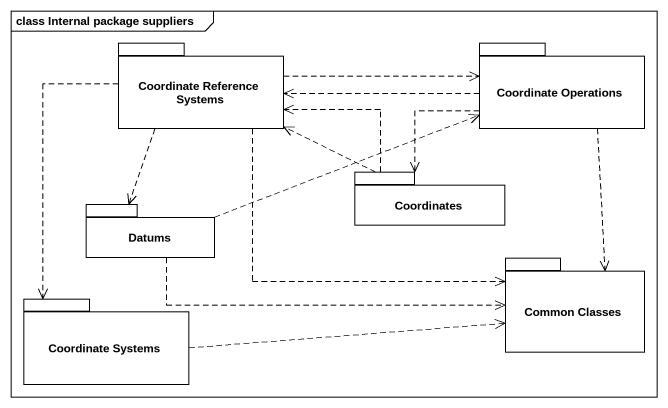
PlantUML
@startuml
mainframe class Internal package suppliers
package "Coordinate Reference Systems" as Coordinate_Reference_Systems {
}
package "Coordinate Operations" as Coordinate_Operations {
}
package Datums {
}
package Coordinates {
}
package "Common Classes" as Common_Classes {
}
package "Coordinate Systems" as Coordinate_Systems {
}
Coordinate_Reference_Systems .right.> Coordinate_Operations
Coordinate_Reference_Systems ..> Datums
Coordinate_Reference_Systems .right.> Common_Classes
Coordinate_Reference_Systems ..> Coordinate_Systems
Coordinate_Operations .left.> Coordinate_Reference_Systems
Coordinate_Operations ..> Coordinates
Coordinate_Operations ..> Common_Classes
Datums .right.> Coordinate_Operations
Datums .right.> Common_Classes
Coordinates .left.> Coordinate_Reference_Systems
Coordinates .left.> Coordinate_Reference_Systems
Coordinate_Systems .right.> Common_Classes
@enduml
